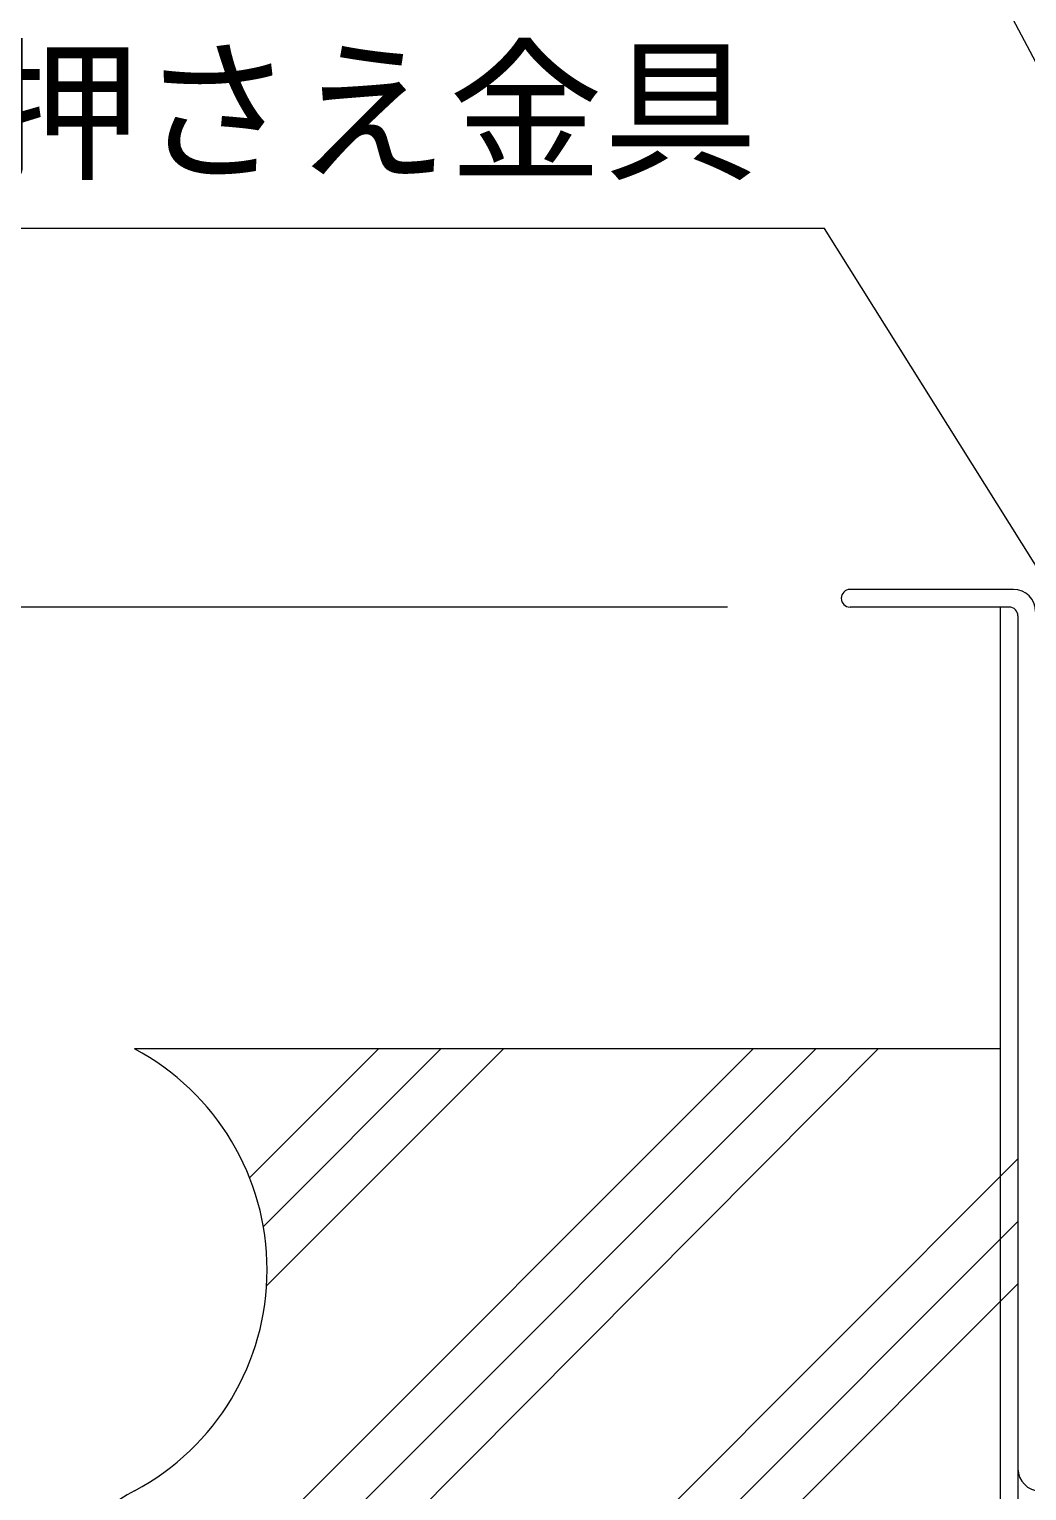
# Model space of a CAD drawing. Extents: x 443 to 1217, y -1921 to -677.
# Drawn here: x 669.89 to 691.89, y -1140.98 to -1108.76 of the extents above; entities that cross this region are included whole.
import ezdxf
from ezdxf.enums import TextEntityAlignment as Align

# ---------------------------------------------------------------- set-up
doc = ezdxf.new("R2010")
doc.units = 0
doc.header["$MEASUREMENT"] = 0
doc.layers.get('0').update_dxf_attribs({"linetype": 'CONTINUOUS'})
for name, color, linetype in [('10', 7, 'CONTINUOUS'), ('2', 2, 'CONTINUOUS'), ('3', 8, 'CONTINUOUS')]:
    doc.layers.add(name, color=color, linetype=linetype)
doc.styles.add('ｽﾀｲﾙ2', font='MS PGothic.ttf')

msp = doc.modelspace()

# ---------------------------------------------------------------- linework, layer by layer
at = {"color": 7, "linetype": 'Continuous'}
for p, q in [((696.444, -1117.731), (689.59, -1104.763)), ((687.43, -1113.155), (668.065, -1113.155)), ((693.459, -1122.769), (687.43, -1113.155))]:
    msp.add_line(p, q, dxfattribs=at)
at = {"layer": '10', "color": 7, "linetype": 'Continuous'}
msp.add_line((685.289, -1121.503), (660.011, -1121.503), dxfattribs=at)
at = {"layer": '2', "color": 2, "linetype": 'Continuous'}
for p, q in [((691.307, -1121.503), (691.307, -1150.721)), ((691.307, -1131.242), (672.218, -1131.242))]:
    msp.add_line(p, q, dxfattribs=at)
at = {"layer": '2', "color": 3, "linetype": 'Continuous'}
msp.add_line((691.696, -1121.698), (691.696, -1150.721), dxfattribs=at)
at = {"layer": '2', "color": 8, "linetype": 'Continuous'}
for p, q in [((669.561, -1147.54), (685.858, -1131.242)), ((669.975, -1148.503), (687.236, -1131.242)), ((670.566, -1149.374), (688.617, -1131.242)), ((677.594, -1131.242), (674.753, -1134.083)), ((678.971, -1131.242), (675.056, -1135.157)), ((680.349, -1131.242), (675.128, -1136.463)), ((691.696, -1133.668), (674.644, -1150.721)), ((691.696, -1135.045), (676.021, -1150.721)), ((691.696, -1136.423), (677.398, -1150.721))]:
    msp.add_line(p, q, dxfattribs=at)
at = {"layer": '2', "color": 2, "linetype": 'Continuous'}
for centre, start, end in [((669.621, -1136.112), 298.0725, 61.9275), ((674.815, -1145.851), 118.0725, 241.9275)]:
    msp.add_arc(centre, 5.519, start, end, dxfattribs=at)
at = {"layer": '3', "color": 3, "linetype": 'Continuous'}
for p, q in [((691.599, -1121.113), (687.995, -1121.113)), ((691.502, -1121.503), (687.995, -1121.503))]:
    msp.add_line(p, q, dxfattribs=at)
for centre, radius, start, end in [((687.995, -1121.308), 0.195, 90, 270), ((691.599, -1121.6), 0.487, 0, 90), ((691.502, -1121.698), 0.195, 0, 90), ((692.183, -1140.495), 0.487, 180, 270)]:
    msp.add_arc(centre, radius, start, end, dxfattribs=at)

# ---------------------------------------------------------------- texts
at = {"layer": '10', "linetype": 'Continuous', "style": 'ｽﾀｲﾙ2'}
msp.add_attdef('押さえ金具', text='', height=2.5, dxfattribs=at).set_placement((668.909, -1112.57), align=Align.BOTTOM_LEFT)

doc.saveas('drawing.dxf')
